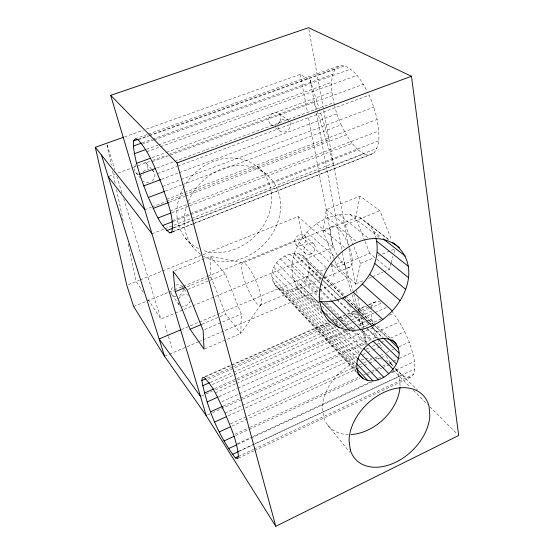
<?xml version="1.0" encoding="UTF-8"?>
<svg xmlns="http://www.w3.org/2000/svg" width="554" height="554" viewBox="0 0 554 554"><rect width="100%" height="100%" fill="white"/><g stroke="black" fill="none" stroke-linecap="round" stroke-linejoin="round"><path stroke-width="0.42" stroke-dasharray="2.77 2.08" d="M193.166 223.795L373.708 153.236C381.422 143.798 378.742 130.488 377.129 119.422C374.809 110.108 372.073 100.793 367.593 92.269M174.739 270.664L210.243 256.37L225.36 274.064L241.246 314.056L240.838 333.404L226.759 339.47M271.993 277.104C269.279 256.641 305.614 241.205 309.111 266.931C311.403 287.055 275.92 302.311 271.993 277.104L356.077 365.993M334.387 105.122C331.735 93.328 329.131 79.762 335.426 68.668L339.484 65.732L344.678 65.843C355.529 70.621 362.018 81.39 367.212 91.542M371.734 307.318L371.976 305.697L374.206 302.2L377.717 301.168L380.785 302.221M334.491 259.874L323.065 231.198L326.341 209.641L360.031 196.081L379.892 210.721L391.588 240.034M320.911 309.34L311.209 299.458L302.74 294.236L296.39 286.508L292.644 276.765L291.82 265.643L294.022 253.933L299.146 242.472L306.826 232.112L316.514 223.622L327.483 217.625L338.916 214.537L349.996 214.537L359.934 217.577L389.871 240.311M364.767 240.72L355.654 217.874L360.031 196.081M334.803 260.671L337.344 267.042L355.924 283.856L360.522 263.42L353.494 245.782M254.653 450.534L410.743 377.267L413.45 374.421C416.823 363.632 412.578 352.365 409.254 342.102C404.946 331.507 399.718 321.154 392.467 312.255M383.749 271.876L389.317 269.479L390.923 263.676M391.159 262.845L393.001 256.211M393.922 252.894L395.071 248.753M260.989 304.541L240.838 333.404L225.693 314.215L210.942 277.062L210.243 256.37L242.964 262.887L332.912 226.122M238.414 456.482L253.365 449.433M254.044 449.156L413.45 374.421M238.262 458.227L253.871 450.901M238.061 451.6L414.724 369.054M239.273 451.185L252.582 444.966M253.365 444.599L402.045 375.12L406.844 377.482L410.743 377.267M237.181 443.872L252.084 436.947M252.866 436.587L371.298 381.547M378.354 378.271L381.491 376.81M391.692 372.073L414.434 361.506M237.742 444.329L372.42 381.713M391.214 372.974L396.699 370.425L402.045 375.12M235.097 434.17L249.231 427.646M250.02 427.286L359.172 376.928M363.881 374.753L366.242 373.666M367.025 373.306L370.951 371.492M371.734 371.132L376.45 368.957M377.232 368.597L381.948 366.423M382.731 366.055L388.229 363.521M389.012 363.161L398.437 358.812M399.219 358.452L412.571 352.289M235.734 435.548L248.289 429.752M249.078 429.385L359.754 378.264M366.817 375.003L381.734 368.112M382.516 367.752L391.152 363.763L393.167 366.187M231.925 426.116L355.938 369.269M356.721 368.909L359.075 367.828M359.865 367.468L368.5 363.507M369.283 363.147L380.273 358.113M381.055 357.752L385.764 355.592M230.443 423.9L355.924 366.499M359.061 365.058L362.981 363.265M363.763 362.905L368.472 360.758M369.255 360.398L373.957 358.244M374.746 357.884L379.448 355.73M380.231 355.37L383.368 353.937M386.505 352.503L388.86 351.43M391.997 349.989L393.569 349.276M399.06 346.762L409.254 342.102M228.213 415.839L242.382 409.399M245.526 407.973L356.464 357.531M362.759 354.671L366.693 352.884M367.482 352.524L372.205 350.377M372.987 350.024L380.861 346.444L381.678 347.967M225.076 413.152L241.62 405.646M242.41 405.293L359.027 352.427M366.118 349.207L369.269 347.78M372.42 346.354L380.3 342.781M381.09 342.42L384.241 340.994M390.542 338.134L404.725 331.707M223.248 406.075L239.778 398.624M240.568 398.264L376.72 336.874L373.604 327.462L371.699 318.779L371.132 311.362L360.841 315.905M207.771 414.87L211.711 413.09M212.501 412.737L241.669 399.572M242.458 399.212L366.222 343.341L361.513 317.553M221.718 401.719L399.344 321.909M218.906 396.664L237.064 388.548M237.853 388.195L373.604 327.462M214.55 388.583L345.641 330.357M349.588 328.598L355.114 326.147M358.272 324.741L365.377 321.583M366.173 321.237L371.699 318.779M201.289 396.138L205.222 394.386M206.012 394.039L212.314 391.235M215.464 389.836L236.731 380.376M237.521 380.023L347.787 330.987M352.517 328.882L355.661 327.483M358.812 326.084L362.752 324.332L360.322 316.112M215.229 392.904L235.741 383.763M236.53 383.41L354.075 331.022M361.97 327.504L369.068 324.339M369.857 323.993L380.903 319.069M389.58 315.198L393.527 313.446M212.293 384.559L337.926 328.951M341.091 327.553L344.249 326.154M345.038 325.8L352.15 322.657M352.94 322.303L362.42 318.107M363.209 317.761L374.275 312.858M375.065 312.511L386.124 307.615M207.362 378.126L232.687 366.983M233.476 366.637L330.032 324.152M334.782 322.068L339.526 319.977M340.322 319.63L347.441 316.493M348.231 316.147L369.601 306.743M370.391 306.397L371.976 305.697M208.491 379.317L331.749 325.025M335.696 323.287L339.65 321.542M340.44 321.195L346.762 318.411M349.92 317.02L357.822 313.536M358.611 313.19L368.888 308.668M369.677 308.315L381.526 303.1M210.409 382.357L232.576 372.565M233.373 372.212L335.502 327.095M338.674 325.697L341.839 324.298M342.628 323.952L360.052 316.258M204.717 376.63L328.273 322.373M333.023 320.288L337.774 318.204M338.57 317.858L346.485 314.374M347.282 314.028L354.408 310.898M357.572 309.506L365.495 306.03M368.666 304.638L374.206 302.2M205.645 376.768L328.778 322.67M338.252 318.508L333.515 320.586L331.14 318.162M339.041 318.162L344.567 315.732M347.725 314.347L368.251 305.33M369.04 304.984L377.717 301.168M204.862 348.895L225.977 339.803M355.924 283.856L363.078 280.774M368.645 278.378L371.824 277.014M372.62 276.668L382.952 272.222M164.566 356.298L168.534 354.595M169.33 354.255L197.917 342.04M198.713 341.7L318.626 290.435M319.423 290.095L347.213 278.212L342.573 253.393M259.833 305.33A22.88 5.263 67.5 0 0 252.188 273.247A22.88 5.263 67.5 0 0 242.548 273.697A22.88 5.263 67.5 0 0 259.833 305.33L321.618 279.119M324.789 277.776L349.345 267.353M204.675 329.582L241.246 314.056M360.522 263.42L374.656 257.416M377.793 256.087L379.365 255.415M382.509 254.085L394.282 249.085M201.961 324.242L219.37 316.888M220.16 316.556L225.693 314.215M337.344 267.042L369.795 253.33L374.352 257.098M181.442 329.561L216.503 314.783M217.3 314.45L326.472 268.434M331.257 266.419L344.006 261.045L352.773 290.635M148.063 299.582L160.902 319.09L174.475 313.446M175.279 313.114L192.044 306.147M192.84 305.815L333.383 247.403L308.169 115.938M187.107 286.813L208.56 278.039M209.357 277.713L210.942 277.062M323.065 231.198L355.654 217.874M187.82 289.451L209.391 280.615M210.188 280.289L225.36 274.064M326.341 209.641L345.184 224.945L379.892 210.721M133.653 306.507L168.07 292.457M168.866 292.131L173.665 290.171M174.468 289.839L182.474 286.577M183.27 286.245L206.476 276.771M207.279 276.446L302.512 237.555L347.213 278.212L351.063 291.404M128.362 284.659L139.386 280.234M140.19 279.909L161.837 271.231M162.634 270.906L298.114 216.566L333.383 247.403M172.73 227.867L376.969 148.396M173.914 227.839L191.622 220.949M192.432 220.637L363.874 153.901L369.234 155.078M171.934 231.988L373.708 153.236M173.063 231.641L192.363 224.107M173.097 221.489L189.98 214.959M190.791 214.647L358.009 149.899L363.874 153.901M151.962 233.76L164.06 229.058M164.863 228.747L333.349 163.305L314.125 101.237L169.829 154.06M172.142 220.714L378.721 140.799M170.154 210.942L378.791 130.91M171.733 212.688L352.025 143.396L358.009 149.899M166.886 199.232L183.866 192.785M184.676 192.48L377.129 119.422M144.795 209.71L151.256 207.251M152.066 206.947L165.805 201.718M166.609 201.414L329.028 139.65L319.478 109.484M169.337 202.245L184.69 196.393M185.5 196.088L346.285 134.857L352.025 143.396M165.258 191.109L181.393 185.029M182.204 184.724L341.126 124.823L346.285 134.857M162.564 186.456L180.369 179.773M181.179 179.475L373.825 107.192M161.533 179.274L178.499 172.945M179.302 172.64L336.853 113.895L334.609 105.918M157.509 173.61L176.968 166.394M177.779 166.096L369.123 95.17M156.796 167.987L173.838 161.706M174.655 161.401L333.716 102.725M152.128 161.706L363.389 84.291M151.962 157.689L165.743 152.662M166.553 152.364L331.901 91.978M109.027 176.317L114.699 174.24M117.947 173.056L132.538 167.717M133.348 167.419L151.99 160.591M152.8 160.293L166.588 155.252M146.845 151.664L159.836 146.948M160.646 146.658L357.081 75.392M146.561 149.282L157.918 145.176M158.728 144.878L331.562 82.311M142.336 142.821L152.101 139.31M152.918 139.012L332.746 74.347M142.059 144.213L153.423 140.127M154.234 139.83L350.682 69.111M135.266 138.756L147.468 134.393M148.285 134.103L339.484 65.732M138.548 139.165L148.313 135.668M149.13 135.377L335.426 68.668M138.112 139.843L148.687 136.055M149.497 135.765L344.678 65.843M124.532 136.893L143.237 130.232M146.491 129.075L300.206 74.374L310.178 80.129L319.215 108.667M311.209 299.458L319.526 301.473M278.787 113.542L288.253 120.052M270.816 124.463L272.803 125.903M275.463 127.822L280.102 131.187M359.934 217.577L388.354 239.653M368.057 223.394L373.853 231.524L381.214 237.278M349.996 214.537L380.778 238.712M338.916 214.537L369.248 238.857M327.483 217.625L357.288 242.243M376.949 259.251L389.317 269.479M256.911 166.429L265.802 173.914M316.514 223.622L345.765 248.67M306.826 232.112L335.544 257.679M304.562 235.582L313.855 243.968M299.146 242.472L327.379 268.614M296.134 244.903L305.275 253.462M303.059 255.706L323.709 275.213M324.332 275.809L345.156 295.511M345.606 295.919L391.013 338.882M308.253 262.478L322.65 276.155M323.28 276.744L343.307 295.767M343.937 296.362L387.128 337.372M299.063 253.857L322.823 276.425M323.453 277.014L343.459 296.023M344.082 296.612L372.849 323.931M373.472 324.526L386.602 336.998M309.111 266.931L321.618 278.897M322.241 279.493L340.994 297.443M371.623 326.749L382.876 337.518M294.472 253.24L321.188 278.828M323.668 281.203L340.447 297.269M341.07 297.865L343.556 300.24M347.282 303.814L348.521 305.005M349.145 305.6L351.631 307.976M354.733 310.953L357.219 313.335M357.842 313.924L361.568 317.497M362.191 318.093L365.917 321.659M366.54 322.255L369.65 325.233M372.136 327.608L382.073 337.13M294.022 253.933L321.867 280.656M308.723 271.702L319.866 282.478M320.482 283.08L336.569 298.641M337.185 299.236L365.647 326.77M366.27 327.366L377.406 338.141M289.59 253.912L320.018 283.392M320.634 283.994L336.16 299.035M336.784 299.638L364.726 326.708M367.205 329.111L377.142 338.736M307.124 276.481L319.436 288.544M320.053 289.153L331.749 300.614M361.914 330.184L371.762 339.837M284.77 255.83L330.336 300.621M360.509 330.274L370.972 340.565M291.82 265.643L319.395 292.921M390.113 363.043L393.153 366.055M395.584 368.458L417.481 390.12M304.416 280.94L318.488 294.929M320.932 297.366L323.986 300.406M326.438 302.844L352.739 329.007M353.348 329.616L367.413 343.605M393.167 370.19L410.313 387.274M413.374 390.328L427.459 404.358M429.911 406.802L456.856 433.65M280.345 258.87L318.806 297.29M319.416 297.9L321.86 300.337M324.305 302.775L350.557 329M351.167 329.609L366.429 344.851M300.787 284.791L319 303.19M322.033 306.251L343.286 327.719M345.71 330.17L362.711 347.344M292.644 276.765L320.101 304.513M276.633 262.811L320.233 307.096M326.292 313.245L328.106 315.087M335.98 323.086L339.013 326.161M342.642 329.852L362.025 349.532M296.39 286.508L323.266 314.007M296.473 287.782L323.578 315.572M333.813 326.071L359.11 352.012M273.884 267.388L358.694 354.865M291.764 289.714L356.88 357.42M272.305 272.263L356.665 360.488M286.958 290.455L355.737 362.801M282.388 289.943L355.931 367.981M272.956 281.571L355.765 369.733M278.35 288.205L356.824 371.914M275.13 285.352L356.873 372.648M146.491 163.492L151.907 169.538M152.447 170.14L153.534 171.345M135.813 172.654L140.01 177.612M395.182 368.611L396.699 370.425M185.306 237.929L192.764 246.876M327.58 424.904L349.858 452.334M182.259 286.584L183.706 288.53M184.191 289.181L187.086 293.073M171.92 294.714L178.97 304.61M386.214 356.277L391.152 363.763M143.313 292.36L136.18 281.522L127.898 242.735M376.72 336.874L377.357 338.349M377.676 339.083L380.861 346.444M365.079 241.509L369.795 253.33M345.184 224.945L353.175 244.986M336.853 113.895L341.126 124.823M373.853 231.524L375.681 237.271M107.151 144.906L114.796 169.676M116.832 176.276L122.178 193.616M123.708 198.567L160.902 319.09M164.947 325.233L168.153 335.669M168.395 336.472L171.851 347.711M353.743 293.918L359.103 311.999M352.025 294.7L356.118 308.716M357.559 313.661L361.651 327.677M361.894 328.501L366.222 343.341M107.005 144.947L111.326 165.175M112.587 171.082L115.467 184.565M116.548 189.627L123.577 222.507M298.114 216.566L302.512 237.555M330.046 256.218L331.008 261.169M331.652 264.466L334.387 278.496M300.206 74.374L307.525 112.545M310.178 80.129L315.718 109.734M316.348 113.134L342.414 252.548M308.897 29.397L348.362 245.512M348.978 248.898L355.945 287.041M356.561 290.428L357.185 293.821M357.953 298.059L360.744 313.315M400.092 385.909L399.247 376.859A44.237 31.917 -43.5 0 0 395.861 369.054M348.411 434.578A44.237 31.917 -43.5 0 1 323.674 417.287L322.38 408.153A44.237 31.917 -43.5 0 1 355.71 362.094M361.312 359.989A44.237 31.917 -43.5 0 1 364.608 359.103M365.474 358.916A44.237 31.917 -43.5 0 1 372.246 358.085M375.695 358.133A44.237 31.917 -43.5 0 1 381.561 359.061M385.66 360.488A44.237 31.917 -43.5 0 1 393.264 365.792M349.719 248.282A22.236 7.32 67.1 0 1 350.232 267.042A22.236 7.32 67.1 0 1 337.448 255.553M337.074 254.861A22.236 7.32 67.1 0 1 332.345 226.371A22.236 7.32 67.1 0 1 349.442 247.486M183.27 289.257A6.572 5.464 -36.4 0 1 178.284 296.113M175.874 296.515A6.572 5.464 -36.4 0 1 170.985 292.768A6.572 5.464 -36.4 0 1 173.644 286.383M175.888 285.151A6.572 5.464 -36.4 0 1 182.661 287.18M190.403 300.566A6.703 5.526 -36.7 0 1 182.183 306.355M179.475 305.136A6.703 5.526 -36.7 0 1 177.924 301.134M178.575 298.807A6.703 5.526 -36.7 0 1 188.429 295.337M152.253 170.244A7.188 6.447 -39 0 1 151.554 181.435M149.019 182.557A7.188 6.447 -39 0 1 143.23 181.303M141.215 175.895A7.188 6.447 -39 0 1 141.381 175.016M143.154 171.802A7.188 6.447 -39 0 1 148.95 169.261M144.49 162.003A7.036 6.35 -38.7 0 1 147.412 169.926M143.791 173.866A7.036 6.35 -38.7 0 1 142.96 174.233M138.618 174.427A7.036 6.35 -38.7 0 1 135.716 164.614M274.486 125.446A6.759 5.838 -55.7 0 1 269.022 117.587A6.759 5.838 -55.7 0 1 278.558 113.376A6.759 5.838 -55.7 0 1 278.274 123.771M277.582 124.297A6.759 5.838 -55.7 0 1 276.848 124.74M276.079 125.079A6.759 5.838 -55.7 0 1 275.283 125.315M278.524 123.639A6.897 5.907 -55.4 0 1 288.835 120.564M290.061 122.573A6.897 5.907 -55.4 0 1 285.435 131.804A6.897 5.907 -55.4 0 1 277.928 127.06M188.305 201.621A51.882 44.085 -44.8 0 1 255.172 168.014A51.882 44.085 -44.8 0 1 272.977 232.652A51.882 44.085 -44.8 0 1 203.297 256.052M200.52 254.251A51.882 44.085 -44.8 0 1 186.837 205.582M183.27 188.09A50.857 43.558 -44.7 0 1 247.403 160.965A50.857 43.558 -44.7 0 1 265.934 221.115A50.857 43.558 -44.7 0 1 202.383 250.138M198.581 248.545A50.857 43.558 -44.7 0 1 182.875 188.838M300.76 245.768A6.281 5.097 -47.4 0 0 305.019 236.073A6.281 5.097 -47.4 0 0 295.227 238.85A6.281 5.097 -47.4 0 0 300.76 245.768M309.956 254.321A6.399 5.145 -47.3 0 0 314.319 244.459A6.399 5.145 -47.3 0 0 304.375 247.326A6.399 5.145 -47.3 0 0 309.956 254.321"/><path stroke-width="0.83" d="M133.389 146.041L133.673 140.917L135.266 138.756L138.112 139.843C150.058 152.966 155.93 170.307 162.564 186.456C166.844 201.13 174.288 216.406 171.934 231.988L169.849 232.895C158.673 224.342 154.434 209.654 148.32 197.501C141.734 180.902 135.342 163.894 133.389 146.041L141.526 143.112M358.05 373.908C376.076 396.837 415.133 357.365 391.9 339.699M201.822 380.563L202.342 377.676L204.066 377.461C214.183 387.073 218.955 400.902 225.076 413.152C230.589 427.155 237.292 441.282 238.414 456.482L237.479 458.594L235.36 457.874C218.29 435.548 207.189 408.076 201.822 380.563L205.776 378.825M319.526 301.473C352.344 305.289 383.874 270.304 375.937 238.088M327.968 320.101C370.328 358.909 440.755 276.647 392.592 242.43M275.788 526.3L458.691 435.479L411.477 76.258L308.585 27.7L110.689 95.35L206.192 415.583L275.788 526.3L177.003 162.931L110.689 95.35M235.36 457.874L238.49 456.406M232.23 454.474L238.49 451.545M228.345 448.698L236.96 444.696M223.961 440.991L234.162 436.275M219.363 431.871L230.353 426.829M214.841 421.919L226.641 416.56M210.659 411.754L222.466 406.428M207.071 401.962L218.117 397.017M204.287 393.146L213.761 388.936M202.494 385.854L209.62 382.703M190.098 329.256L204.08 349.235L203.083 330.253L187.023 289.784L173.16 271.294L175.196 291.688L190.098 329.256L201.171 324.575M180.646 329.9L159.13 338.965L200.5 396.491M175.196 291.688L185.521 287.464M166.671 230.658L173.111 228.151M169.849 232.895L172.259 231.953M162.647 225.54L172.294 221.801M158.056 217.944L170.93 212.992M153.181 208.394L168.534 202.549M148.32 197.501L164.455 191.414M143.756 185.902L160.722 179.572M139.753 174.275L155.175 168.589M177.003 162.931L411.477 76.258M136.568 163.319L150.342 158.285M134.387 153.693L145.75 149.58M133.673 140.917L137.738 139.456M206.192 415.583L164.566 356.298L133.653 306.507L126.797 285.282L95.309 147.288L123.722 137.177M399.413 247.714C358.327 213.338 293.447 284.327 330.364 322.567M383.216 238.85L405.299 256.121M376.983 241.371L408.381 266.349M377.295 252.271L408.52 277.706M374.816 263.496L405.757 289.43M369.733 274.327L400.307 300.787M362.399 284.091L392.537 311.064M353.272 292.18L382.932 319.616M396.276 343.84C378.798 326.313 346.832 356.07 359.816 375.792M387.752 337.968L398.395 348.071M342.919 298.073L372.087 325.918M383.5 338.113L399.129 353.071M378.022 338.736L398.444 358.493M372.994 341.042L396.387 363.978M331.998 301.39L360.689 329.54M368.029 344.214L393.105 369.165M321.188 301.875L349.449 330.226M363.923 348.57L388.818 373.715M321.521 309.956L339.103 327.864M360.315 353.251L383.804 377.336M357.482 358.043L378.389 379.781M356.333 363.424L372.932 380.889M356.52 368.611L367.794 380.57M357.413 372.544L363.313 378.839M95.309 147.288L144.795 209.71M108.217 176.615L151.962 233.76M101.444 155.03L164.566 356.298M399.981 387.488A44.237 31.917 -43.5 0 1 351.014 434.53M350.28 449.89L349.068 440.478A46.529 32.444 -43.7 0 1 385.889 391.484A46.529 32.444 -43.7 0 1 429.115 406.65L429.828 415.992A46.529 32.444 -43.7 0 1 393.229 463.373A46.529 32.444 -43.7 0 1 350.28 449.89"/></g></svg>
